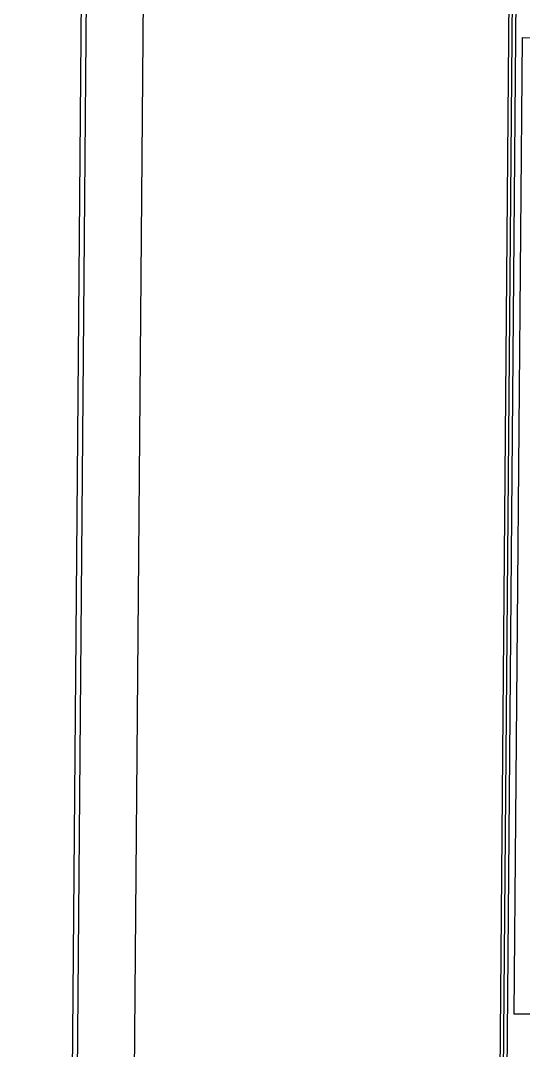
# Model space of a CAD drawing. Header units: millimetres. Extents: x 0 to 10500, y 0 to 7425.
# Drawn here: x 3540 to 3609.5, y 5817.3 to 5959.5 of the extents above; entities that cross this region are included whole.
import ezdxf

# ---------------------------------------------------------------- set-up
doc = ezdxf.new("R2010")
doc.units = ezdxf.units.MM
doc.header["$LTSCALE"] = 577.5
doc.layers.get('0').update_dxf_attribs({"linetype": 'CONTINUOUS'})

msp = doc.modelspace()

# ---------------------------------------------------------------- linework, layer by layer
at = {"color": 6, "linetype": 'Continuous'}
msp.add_line((3548.7, 6000.77), (3540, 4958.32), dxfattribs=at)
at = {"color": 7, "linetype": 'Continuous'}
for p, q in [((3549.37, 6001.56), (3540.66, 4957.51)), ((3549.38, 6001.56), (3540.66, 4957.51)), ((3557.26, 6001.5), (3548.55, 4957.45)), ((3599.06, 4957.02), (3607.78, 6001.08)), ((3599.56, 4957.02), (3608.28, 6001.07)), ((3600.06, 4957.02), (3608.78, 6001.07)), ((3608.19, 5822.37), (3609.31, 5957.16)), ((3609.31, 5957.16), (3678.91, 5956.58)), ((3677.78, 5821.79), (3608.19, 5822.37))]:
    msp.add_line(p, q, dxfattribs=at)

doc.saveas('drawing.dxf')
